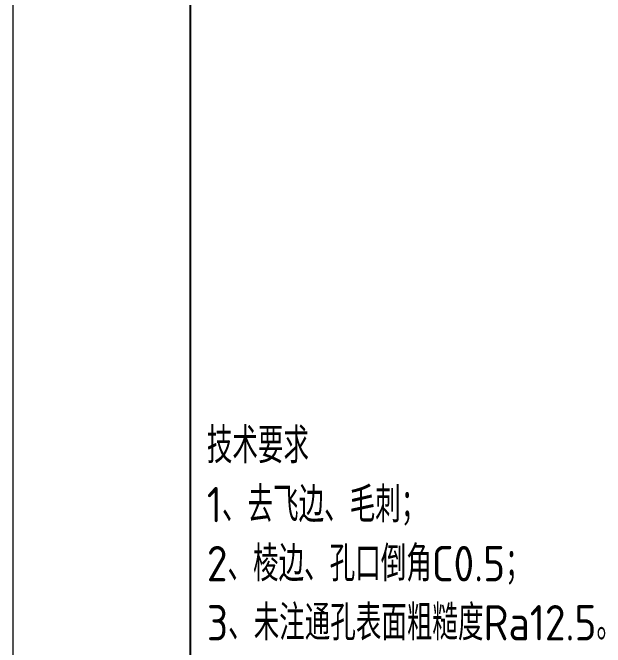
# Model space of a CAD drawing. Header units: millimetres. Extents: x 1333 to 190452, y -42879 to -5704.
# Drawn here: x 176202.6 to 176286.1, y -22777.2 to -22687.6 of the extents above; entities that cross this region are included whole.
import ezdxf

# ---------------------------------------------------------------- set-up
doc = ezdxf.new("R2010")
doc.units = ezdxf.units.MM
doc.header["$LTSCALE"] = 0.5
doc.layers.add('图\\M+19E79\\M+195B6\\M+18E9A', color=7, linetype='Continuous')
doc.layers.add('图框', color=7, linetype='Continuous', lineweight=18)
doc.layers.add('标注线', color=3, linetype='Continuous', lineweight=18)
doc.layers.add('打印-禁用', color=7, linetype='Continuous', lineweight=15, plot=False)
doc.styles.add('机械长仿宋', font='gbenor.shx', dxfattribs={"height": 1, "bigfont": 'gbcbig.shx'})

# ---------------------------------------------------------------- blocks, each defined once
blk = doc.blocks.new('GZDEH零件A4图框V01版')
at = {"layer": '图\\M+19E79\\M+195B6\\M+18E9A', "linetype": 'Continuous'}
blk.add_line((25, 292), (25, 13.5), dxfattribs=at)
at = {"layer": '打印-禁用', "linetype": 'Continuous'}
blk.add_line((0, 297), (0, 0), dxfattribs=at)
blk = doc.blocks.new('DEH A4')
at = {"layer": '图框'}
blk.add_blockref('GZDEH零件A4图框V01版', (0, 0), dxfattribs=at)

msp = doc.modelspace()

# ---------------------------------------------------------------- block references
at = {"layer": '图框'}
msp.add_blockref('DEH A4', (176202.603, -22836.123), dxfattribs=at)

# ---------------------------------------------------------------- texts
at = {"layer": '标注线', "color": 2, "insert": (176229.974, -22776.195), "char_height": 5, "width": 114.82461, "attachment_point": 7, "style": '机械长仿宋'}
msp.add_mtext('\\A2;技术要求\\P1、去飞边、毛刺；\\P2、棱边、孔口倒角C0.5；\\P3、未注通孔表面粗糙度Ra12.5。', dxfattribs=at)

doc.saveas('drawing.dxf')
